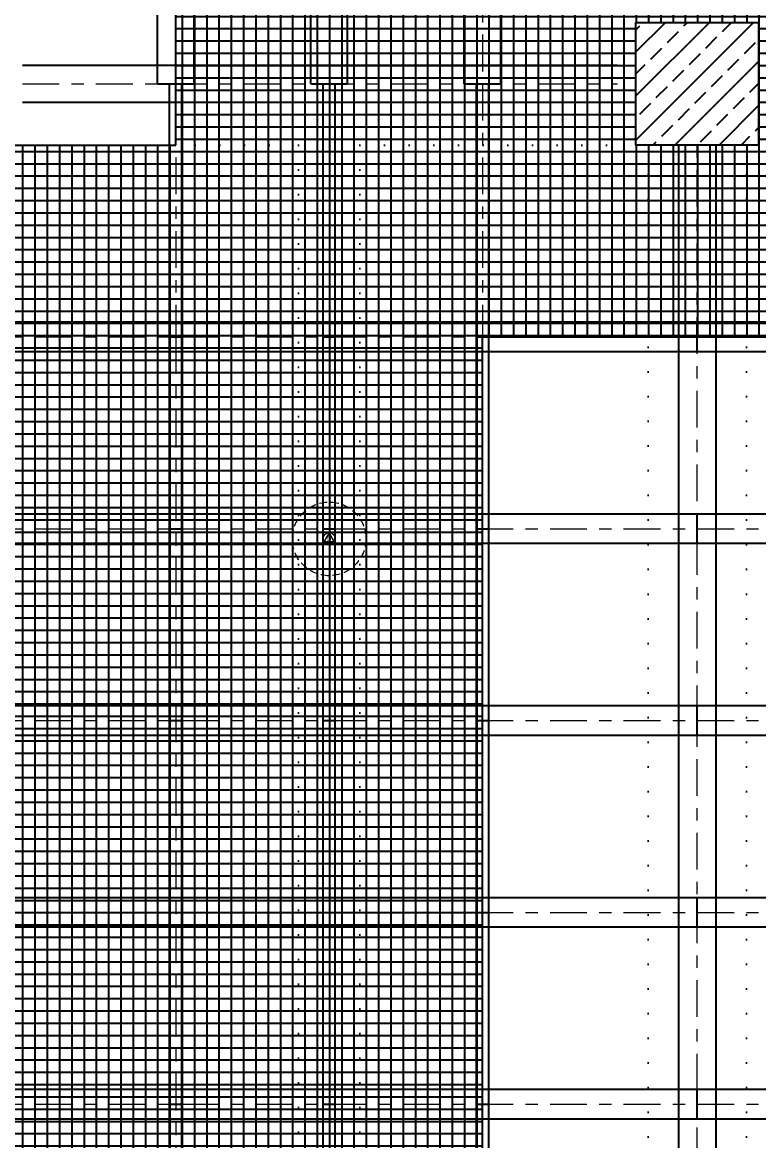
# Model space of a CAD drawing. Header units: centimetres. Extents: x 405564 to 502064, y 46284 to 60634.
# Drawn here: x 448950 to 449550, y 52622 to 53533 of the extents above; entities that cross this region are included whole.
import ezdxf
from ezdxf import colors
from ezdxf.entities.mleader import LeaderData, LeaderLine
from ezdxf.enums import TextEntityAlignment as Align
from ezdxf.math import Vec2, Vec3
from ezdxf.xclip import XClip

# ---------------------------------------------------------------- set-up
doc = ezdxf.new("R2010")
doc.units = ezdxf.units.CM
doc.header["$XCLIPFRAME"] = 0
for name, pattern in [('ACAD_ISO07W100', [3, 0, -3]), ('DOT', [0.25, 0, -0.25]), ('HIDDEN', [9.525, 6.35, -3.175]), ('XKITLINE03', [6, 3, -1, 1, -1])]:
    doc.linetypes.add(name, pattern=pattern)
doc.layers.get('0').update_dxf_attribs({"color": 8, "lineweight": 9})
for name, color, linetype, lineweight in [('0-KRCN-AYDINLATMA-130426', 8, 'Continuous', 9), ('0-KRCN-MİMARİ-220526', 8, 'Continuous', 9), ('OL_Ic', 8, 'Continuous', 9)]:
    doc.layers.add(name, color=color, linetype=linetype, lineweight=lineweight)
for name, color, linetype in [('AS_DOS_TERAS_UST', 8, 'ACAD_ISO07W100'), ('AS_DUV', 8, 'Continuous'), ('AS_PRFL_CELIK', 8, 'Continuous'), ('AS_PRFL_CELIK AKS', 8, 'Continuous'), ('AS_PRFL_CELIK PLATFORM IZGARA', 8, 'Continuous'), ('AS_PYZ_BINA', 8, 'Continuous'), ('AS_TA_BETONARME', 5, 'Continuous'), ('AS_TA_TARAMA', 8, 'Continuous')]:
    doc.layers.add(name, color=color, linetype=linetype)
doc.styles.add('2', font='arial.ttf', dxfattribs={"width": 0.9, "height": 200})
doc.styles.add('Normal_ITL', font='swissi.ttf')

# ---------------------------------------------------------------- blocks, each defined once
blk = doc.blocks.new('KD')
at = {"layer": '0-KRCN-AYDINLATMA-130426'}
for p, q in [((0, 5), (-4.33, -2.5)), ((4.33, -2.5), (0, 5)), ((4.33, -2.5), (-4.33, -2.5))]:
    blk.add_line(p, q, dxfattribs=at)
at = {"layer": '0-KRCN-AYDINLATMA-130426', "linetype": 'HIDDEN'}
blk.add_circle((0, 0), 30, dxfattribs=at)
at = {"layer": '0-KRCN-AYDINLATMA-130426'}
blk.add_circle((0, 0), 5, dxfattribs=at)
at = {"layer": '0-KRCN-AYDINLATMA-130426', "style": '2'}
blk.add_text('D', height=3.36, dxfattribs=at).set_placement((0, 0), align=Align.MIDDLE_CENTER)
blk = doc.blocks.new('G$C27E741DA')
at = {"layer": '0-KRCN-AYDINLATMA-130426'}
blk.add_blockref('KD', (11135.68, 5977.84), dxfattribs=at)
blk = doc.blocks.new('PLATFORM IZGARASI VE KEDI YOLU YERLESIMI')
at = {"layer": 'AS_PRFL_CELIK PLATFORM IZGARA', "transparency": 33554687}
h = blk.add_hatch(dxfattribs=at)
h.set_pattern_fill('_USER', color=256, scale=10, double=1, pattern_type=0)
h.set_pattern_definition([(0, (-443149.746, -16832.563), (0, 10), []), (90, (-443149.746, -16832.563), (-10, 6e-16), [])])
h.paths.add_polyline_path([(6525, -4337.5), (6175, -4337.5), (6175, -3556.25), (6650, -3556.25), (6650, -3000), (6350, -3000), (6350, -2850), (6775, -2850), (6775, -3000), (6950, -3000), (6950, -2400), (6900, -2400), (6900, -2350), (6775, -2350), (6775, -2550), (4975, -2550), (4975, -2850), (4725, -2850), (4725, -2350), (4600, -2350), (4600, -2400), (4500, -2400), (4500, -2350), (4000, -2350), (4000, -2400), (3900, -2400), (3900, -2350), (3775, -2350), (3775, -2850), (3650, -2850), (3650, -3556.25), (4125, -3556.25), (4125, -4025), (3950, -4025), (3950, -4650), (4000, -4650), (4000, -4690), (4500, -4690), (4500, -4650), (4600, -4650), (4600, -4690), (4725, -4690), (4725, -4025), (5450, -4025), (5450, -4337.5), (4975, -4337.5), (4975, -4690), (5100, -4690), (5100, -4650), (5200, -4650), (5200, -4690), (5700, -4690), (5700, -4650), (5800, -4650), (5800, -4690), (6300, -4690), (6300, -4650), (6400, -4650), (6400, -4690), (6525, -4690)])
h.paths.add_polyline_path([(5925, -3150), (5925, -3400), (5450, -3400), (5450, -3350), (5200, -3350), (5200, -3400), (3900, -3400), (3900, -3300), (3950, -3300), (3950, -3150)], flags=16)
h.paths.add_polyline_path([(6300, -3300), (6400, -3300), (6400, -3400), (6300, -3400)], flags=16)
at = {"layer": 'AS_PRFL_CELIK PLATFORM IZGARA'}
blk.add_lwpolyline([(5800, -4650), (5800, -4690), (6300, -4690), (6300, -4650), (6400, -4650), (6400, -4690), (6525, -4690), (6525, -4337.5), (6175, -4337.5), (6175, -3556.25), (6650, -3556.25), (6650, -3000)], dxfattribs=at)
for points in [[(5925, -3400), (5925, -3150), (3950, -3150), (3950, -3300), (3900, -3300), (3900, -3400), (5200, -3400), (5200, -3350), (5450, -3350), (5450, -3400)], [(6300, -3300), (6400, -3300), (6400, -3400), (6300, -3400)]]:
    blk.add_lwpolyline(points, close=True, dxfattribs=at)
blk = doc.blocks.new('A$C48c69b65')
at = {"layer": 'AS_PRFL_CELIK'}
for p, q in [((5910, -3350), (5910, -2350)), ((5940, -3350), (5940, -2350)), ((6035, -3350), (6035, -2350)), ((6065, -3350), (6065, -2350)), ((6160, -3350), (6160, -2350)), ((6190, -3350), (6190, -2350)), ((5800, -3335), (6285, -3335)), ((5910, -3350), (5940, -3350)), ((5920, -3556.25), (5920, -3350)), ((5920, -3350), (5930, -3350)), ((5930, -3556.25), (5930, -3350)), ((6035, -3350), (6065, -3350)), ((6045, -3556.25), (6045, -3350)), ((6045, -3350), (6055, -3350)), ((6055, -3556.25), (6055, -3350)), ((6160, -3350), (6190, -3350)), ((6170, -3556.25), (6170, -3350)), ((6170, -3350), (6180, -3350)), ((6180, -3556.25), (6180, -3350)), ((5800, -3365), (6285, -3365)), ((6335, -4650), (6335, -3400)), ((6365, -3400), (6365, -4650)), ((7535, -3544.25), (950, -3544.25)), ((6350, -3568.25), (6350, -3544.25)), ((5920, -3556.25), (5930, -3556.25)), ((5920, -3556.25), (5930, -3556.25)), ((5920, -4493.75), (5920, -3556.25)), ((5930, -4493.75), (5930, -3556.25)), ((6045, -3556.25), (6055, -3556.25)), ((6045, -3556.25), (6055, -3556.25)), ((6045, -4493.75), (6045, -3556.25)), ((6055, -4493.75), (6055, -3556.25)), ((6170, -3556.25), (6180, -3556.25)), ((6170, -3556.25), (6180, -3556.25)), ((6170, -4493.75), (6170, -3556.25)), ((6180, -4493.75), (6180, -3556.25)), ((7535, -3568.25), (950, -3568.25)), ((7535, -3700.5), (950, -3700.5)), ((6350, -3724.5), (6350, -3700.5)), ((5920, -3712.5), (5930, -3712.5)), ((6045, -3712.5), (6055, -3712.5)), ((6170, -3712.5), (6180, -3712.5)), ((7535, -3724.5), (950, -3724.5)), ((7535, -3856.75), (950, -3856.75)), ((6350, -3880.75), (6350, -3856.75)), ((5920, -3868.75), (5930, -3868.75)), ((6045, -3868.75), (6055, -3868.75)), ((6170, -3868.75), (6180, -3868.75)), ((7535, -3880.75), (950, -3880.75)), ((7535, -4013), (950, -4013)), ((6350, -4037), (6350, -4013)), ((5920, -4025), (5930, -4025)), ((6045, -4025), (6055, -4025)), ((6170, -4025), (6180, -4025)), ((7535, -4037), (950, -4037)), ((7535, -4169.25), (950, -4169.25)), ((6350, -4193.25), (6350, -4169.25)), ((5920, -4181.25), (5930, -4181.25)), ((6045, -4181.25), (6055, -4181.25)), ((6170, -4181.25), (6180, -4181.25)), ((7535, -4193.25), (950, -4193.25))]:
    blk.add_line(p, q, dxfattribs=at)
at = {"layer": 'AS_PRFL_CELIK AKS', "linetype": 'XKITLINE03', "lineweight": 0, "ltscale": 10}
for p, q in [((5925, -2350), (5925, -3350)), ((6050, -2350), (6050, -3350)), ((6175, -2350), (6175, -3350)), ((5800, -3350), (6285, -3350)), ((5925, -3350), (5925, -3556.25)), ((6050, -3350), (6050, -3556.25)), ((6175, -3350), (6175, -3556.25)), ((6350, -4650), (6350, -3400)), ((50, -3556.25), (7535, -3556.25)), ((5925, -3556.25), (5925, -4493.75)), ((6050, -3556.25), (6050, -4493.75)), ((6175, -3556.25), (6175, -4493.75)), ((50, -3712.5), (7535, -3712.5)), ((50, -3868.75), (7535, -3868.75)), ((50, -4025), (7535, -4025)), ((50, -4181.25), (7535, -4181.25))]:
    blk.add_line(p, q, dxfattribs=at)
blk = doc.blocks.new('A$Ca63a641c')
at = {"layer": 'AS_PYZ_BINA'}
ml = blk.add_multileader_mtext('Standard', dxfattribs=at)
ml.set_content('EST boyalı panel çit ve panel çit kapı (AS 51.101)', color=256, style='Normal_ITL')
ml.set_leader_properties()
ml.build(insert=Vec2(0, 0))
ml.multileader.update_dxf_attribs({"dogleg_length": 0.379, "arrow_head_size": 17.04, "scale": 75})
ctx = ml.context
ctx.base_point, ctx.scale, ctx.char_height, ctx.arrow_head_size, ctx.landing_gap_size, ctx.plane_origin = Vec3(140.51, 464.3), 75, 20, 17.04, 14.2, Vec3(92.51, 620.11)
notes = []
notes.append((ctx, [(0, (1, 1, 0), (112.11, 464.3), (1, 0), 28.4, [(0, [(68.5, 410)], 0, [])])]))
ctx.mtext.insert, ctx.mtext.width, ctx.mtext.flow_direction = Vec3(154.71, 477.51), 604.5634, 5
for ctx, leaders in notes:
    for number, flags, end, landing, length, lines in leaders:
        leader = LeaderData()
        leader.index, (leader.has_last_leader_line, leader.has_dogleg_vector, leader.attachment_direction) = number, flags
        leader.last_leader_point, leader.dogleg_vector, leader.dogleg_length = Vec3(end), Vec3(landing), length
        for number, points, colour, breaks in lines:
            line = LeaderLine()
            line.index, line.vertices, line.color, line.breaks = number, Vec3.list(points), colors.encode_raw_color(colour), breaks
            leader.lines.append(line)
        ctx.leaders.append(leader)
blk = doc.blocks.new('A$C85dec720')
at = {"layer": 'OL_Ic'}
blk.add_blockref('A$Ca63a641c', (5315.08, 5344.25, 28.4), dxfattribs=at)
blk = doc.blocks.new('A$C6A10300A')
at = {"layer": 'AS_DUV'}
ref = blk.add_blockref('A$C85dec720', (28900.96, -17748.98), dxfattribs=dict(at, rotation=105.0255580063709))
XClip(ref).set_block_clipping_path([(6220.3367769278, 6783.7313721173), (4126.4071464743, -1017.0000000052), (7354.8298234051, -1883.5969356479), (9448.7594538586, 5917.1344364745)])
at = {"layer": 'AS_PRFL_CELIK'}
blk.add_blockref('PLATFORM IZGARASI VE KEDI YOLU YERLESIMI', (5085.68, -3801.45), dxfattribs=at)
at = {"layer": 'AS_TA_TARAMA'}
h = blk.add_hatch(dxfattribs=at)
h.set_pattern_fill('ANSI33', color=256, scale=4, angle=180)
h.set_pattern_definition([(225, (17560.68, -7819.299), (17.96051, -17.96051), []), (225, (17542.72, -7819.299), (17.96051, -17.96051), [12.7, -6.35])])
h.paths.add_polyline_path([(11385.68, -7101.45), (11485.68, -7101.45), (11485.68, -7201.45), (11385.68, -7201.45)], flags=17)
at = {"layer": 'AS_DOS_TERAS_UST', "linetype": 'DOT', "ltscale": 80}
for p, q in [((10885.68, -7201.45), (11110.68, -7201.45)), ((11110.68, -7201.45), (11110.68, -8471.45)), ((11160.68, -7201.45), (11385.68, -7201.45)), ((11160.68, -7201.45), (11160.68, -8471.45)), ((11395.68, -8451.45), (11395.68, -7201.45)), ((11475.68, -8451.45), (11475.68, -7201.45))]:
    blk.add_line(p, q, dxfattribs=at)
at = {"layer": 'AS_TA_BETONARME'}
blk.add_lwpolyline([(11385.68, -7101.45), (11485.68, -7101.45), (11485.68, -7201.45), (11385.68, -7201.45)], close=True, dxfattribs=at)
blk.add_blockref('A$C48c69b65', (5085.68, -3801.45))

msp = doc.modelspace()

# ---------------------------------------------------------------- block references
at = {"layer": '0-KRCN-AYDINLATMA-130426'}
msp.add_blockref('G$C27E741DA', (438064.07, 47134.02), dxfattribs=at)

# ---------------------------------------------------------------- next in the draw order: block references
at = {"layer": '0-KRCN-MİMARİ-220526'}
msp.add_blockref('A$C6A10300A', (438064.07, 60634.02), dxfattribs=at)

doc.saveas('drawing.dxf')
